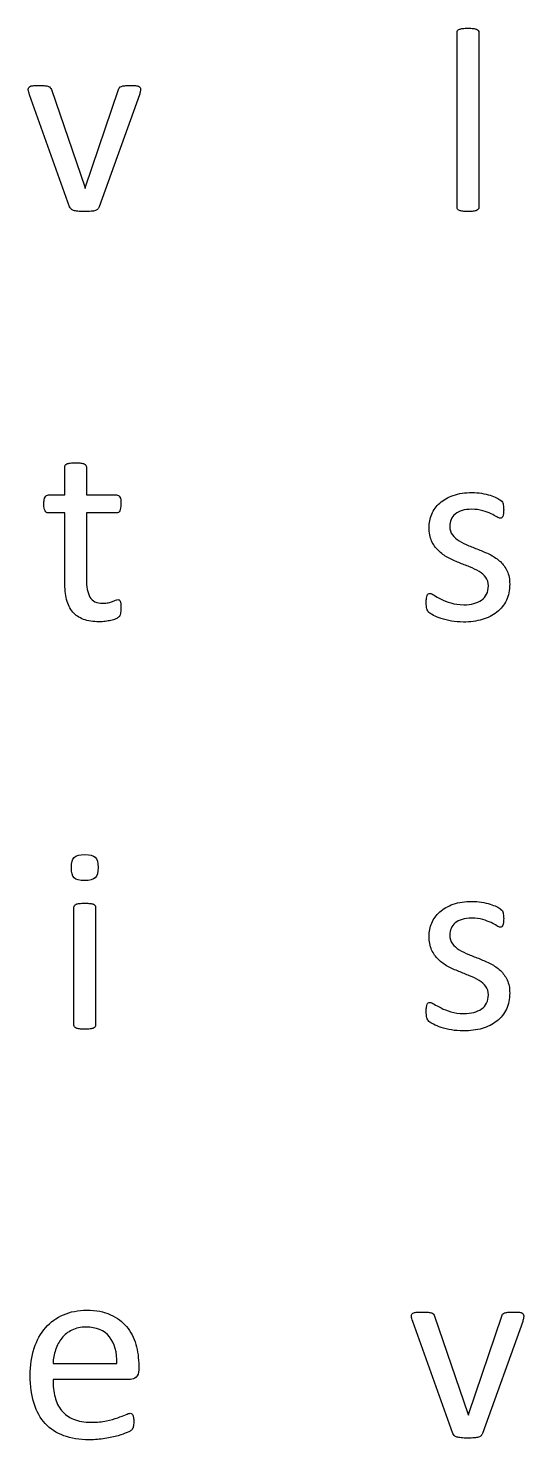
# Model space of a CAD drawing. Extents: x 0 to 612, y 0 to 328.
# Drawn here: x 386.9 to 406.4, y 96.5 to 152 of the extents above; entities that cross this region are included whole.
import ezdxf

# ---------------------------------------------------------------- set-up
doc = ezdxf.new("R2010")
doc.units = 0
doc.layers.add('Layer_1', color=7, linetype='CONTINUOUS')

msp = doc.modelspace()

# ---------------------------------------------------------------- linework, layer by layer
at = {"layer": 'Layer_1', "color": 7}
for p, q in [((403.785657, 144.994524), (403.785657, 151.883733)), ((404.636496, 151.883733), (404.636496, 144.994524)), ((387.820109, 149.630326), (389.129884, 145.804131)), ((389.16598, 145.804131), (390.460285, 149.630326)), ((391.326594, 149.645767), (391.32661, 149.645772)), ((388.536881, 145.0203), (386.958963, 149.429188)), ((391.285346, 149.429211), (389.702271, 145.020324)), ((389.129884, 145.804131), (389.150511, 145.742254)), ((389.150511, 145.742254), (389.16598, 145.804131)), ((388.343368, 133.674291), (388.343368, 134.7778)), ((389.194207, 134.7778), (389.194207, 133.674291)), ((387.698794, 133.674291), (388.343368, 133.674291)), ((389.194207, 133.674291), (390.385381, 133.674291)), ((388.343368, 132.967862), (387.693637, 132.967862)), ((388.343368, 130.255493), (388.343368, 132.967862)), ((390.38538, 132.967862), (389.194206, 132.967862)), ((389.194206, 132.967862), (389.194206, 130.379252)), ((405.852018, 130.162673), (405.852021, 130.162696)), ((390.555548, 129.239632), (390.555548, 129.239665)), ((389.655818, 119.012676), (389.655818, 119.012676)), ((388.707004, 112.804135), (388.707004, 117.44507)), ((389.557843, 117.44507), (389.557843, 112.804135)), ((405.852018, 114.067522), (405.852021, 114.067504)), ((403.615536, 96.734722), (402.037618, 101.143611)), ((402.898764, 101.344722), (404.208539, 97.518529)), ((404.244635, 97.518529), (405.53894, 101.344722)), ((406.364001, 101.143614), (404.780926, 96.734726)), ((406.405249, 101.360189), (406.405265, 101.360194)), ((387.882998, 99.483193), (390.399416, 99.483193)), ((391.255416, 99.385218), (391.255411, 99.23052)), ((390.925389, 98.859245), (387.882998, 98.859245)), ((404.208539, 97.518529), (404.229166, 97.45665)), ((404.229166, 97.45665), (404.244635, 97.518529))]:
    msp.add_line(p, q, dxfattribs=at)
for points in [[(403.785657, 151.883733), (403.785656, 151.911217), (403.791671, 151.935294), (403.803705, 151.955926)], [(403.803705, 151.955926), (403.815739, 151.976539), (403.838079, 151.993717), (403.870741, 152.007492)], [(403.870741, 152.007492), (403.903397, 152.021234), (403.947229, 152.03154), (404.002234, 152.038411)], [(404.002234, 152.038411), (404.057237, 152.045282), (404.125991, 152.048718), (404.208498, 152.048718)], [(404.208498, 152.048718), (404.29444, 152.048713), (404.364913, 152.045424), (404.419918, 152.038411)], [(404.419918, 152.038411), (404.47492, 152.03154), (404.517892, 152.021234), (404.548833, 152.007492)], [(404.548833, 152.007492), (404.579771, 151.99375), (404.602116, 151.976525), (404.615869, 151.955926)], [(404.615869, 151.955926), (404.62962, 151.935313), (404.636491, 151.911217), (404.636496, 151.883733)], [(386.907388, 149.645776), (386.907388, 149.67326), (386.914264, 149.697337), (386.928016, 149.717969)], [(386.909977, 149.607091), (386.908235, 149.622575), (386.907388, 149.635423), (386.907388, 149.645776)], [(386.925446, 149.537477), (386.916852, 149.568397), (386.911694, 149.591617), (386.909977, 149.607091)], [(386.958963, 149.429188), (386.945212, 149.470414), (386.934039, 149.506534), (386.925446, 149.537477)], [(386.928016, 149.717969), (386.941767, 149.738582), (386.964969, 149.754913), (386.997629, 149.766956)], [(386.997629, 149.766956), (387.030285, 149.779004), (387.073259, 149.786722), (387.126544, 149.790158)], [(387.126544, 149.790158), (387.179829, 149.793452), (387.246005, 149.795287), (387.325073, 149.795334)], [(387.325073, 149.795334), (387.424766, 149.79533), (387.504694, 149.792981), (387.564855, 149.787616)], [(387.564855, 149.787616), (387.625014, 149.78244), (387.671423, 149.77298), (387.704083, 149.759238)], [(387.704083, 149.759238), (387.736739, 149.745496), (387.760804, 149.728271), (387.776275, 149.707672)], [(387.776275, 149.707672), (387.791744, 149.687059), (387.806352, 149.661269), (387.820109, 149.630326)], [(390.460285, 149.630326), (390.467156, 149.661246), (390.47919, 149.68704), (390.496382, 149.707672)], [(390.496382, 149.707672), (390.513569, 149.728285), (390.538493, 149.745463), (390.571153, 149.759238)], [(390.571153, 149.759238), (390.603809, 149.77298), (390.648497, 149.78244), (390.705224, 149.787616)], [(390.705224, 149.787616), (390.761943, 149.792746), (390.836713, 149.795334), (390.929536, 149.795334)], [(390.929536, 149.795334), (391.0086, 149.79533), (391.073916, 149.793452), (391.125486, 149.790158)], [(391.125486, 149.790158), (391.177048, 149.786863), (391.217441, 149.77811), (391.246666, 149.764368)], [(391.246666, 149.764368), (391.275882, 149.750626), (391.296509, 149.734295), (391.308546, 149.715381)], [(391.303394, 149.496246), (391.298232, 149.475633), (391.292217, 149.453279), (391.285346, 149.429211)], [(391.316285, 149.55297), (391.312849, 149.535792), (391.308548, 149.516874), (391.303394, 149.496246)], [(391.308546, 149.715381), (391.320575, 149.696462), (391.326589, 149.67326), (391.326594, 149.645767)], [(391.324022, 149.601957), (391.32228, 149.586473), (391.319739, 149.570143), (391.316285, 149.55297)], [(391.32661, 149.645772), (391.326606, 149.632029), (391.325763, 149.617393), (391.324022, 149.601957)], [(388.593604, 144.932638), (388.569536, 144.956687), (388.550632, 144.985922), (388.536881, 145.0203)], [(388.694157, 144.875914), (388.651185, 144.889656), (388.617666, 144.908575), (388.593604, 144.932638)], [(388.861747, 144.844994), (388.79299, 144.851866), (388.737127, 144.862172), (388.694157, 144.875914)], [(389.119576, 144.834688), (389.016442, 144.834688), (388.930499, 144.837982), (388.861747, 144.844994)], [(389.377406, 144.842406), (389.308649, 144.837229), (389.222706, 144.834688), (389.119576, 144.834688)], [(389.547574, 144.870784), (389.502879, 144.857042), (389.446158, 144.847583), (389.377406, 144.842406)], [(389.648128, 144.927503), (389.625778, 144.903455), (389.592261, 144.884536), (389.547574, 144.870784)], [(389.702271, 145.020324), (389.688515, 144.982486), (389.670472, 144.951571), (389.648128, 144.927503)], [(403.803705, 144.92491), (403.791671, 144.943829), (403.785657, 144.967031), (403.785657, 144.994524)], [(403.870741, 144.875919), (403.83808, 144.889661), (403.815736, 144.905991), (403.803705, 144.92491)], [(404.002234, 144.844999), (403.947229, 144.85187), (403.903398, 144.862177), (403.870741, 144.875919)], [(404.208498, 144.834693), (404.125991, 144.834693), (404.057237, 144.837987), (404.002234, 144.844999)], [(404.419918, 144.844999), (404.364913, 144.838128), (404.29444, 144.834693), (404.208498, 144.834693)], [(404.548833, 144.875919), (404.51789, 144.862177), (404.47492, 144.85187), (404.419918, 144.844999)], [(404.615869, 144.92491), (404.602117, 144.905991), (404.579772, 144.889661), (404.548833, 144.875919)], [(404.636496, 144.994524), (404.636494, 144.96704), (404.62962, 144.943815), (404.615869, 144.92491)], [(388.343368, 134.7778), (388.343367, 134.801848), (388.349382, 134.824203), (388.361416, 134.84484)], [(388.361416, 134.84484), (388.373445, 134.865453), (388.39579, 134.883524), (388.428452, 134.898984)], [(388.428452, 134.898984), (388.461108, 134.914421), (388.50494, 134.925621), (388.559945, 134.932492)], [(388.559945, 134.932492), (388.614947, 134.939363), (388.683702, 134.942799), (388.766209, 134.942799)], [(388.766209, 134.942799), (388.852151, 134.942794), (388.922624, 134.939505), (388.977629, 134.932492)], [(388.977629, 134.932492), (389.032631, 134.925621), (389.075603, 134.914421), (389.106544, 134.898984)], [(389.106544, 134.898984), (389.137483, 134.883501), (389.159827, 134.865476), (389.17358, 134.84484)], [(389.17358, 134.84484), (389.187331, 134.824226), (389.194202, 134.801872), (389.194207, 134.7778)], [(387.523471, 133.318507), (387.523471, 133.38382), (387.527753, 133.438826), (387.536361, 133.48352)], [(387.536361, 133.48352), (387.544955, 133.528229), (387.556127, 133.565163), (387.569879, 133.594389)], [(387.569879, 133.594389), (387.58363, 133.623614), (387.601678, 133.644228), (387.624023, 133.656266)], [(387.624023, 133.656266), (387.646368, 133.668314), (387.671292, 133.674291), (387.698794, 133.674291)], [(390.385381, 133.674291), (390.412879, 133.674286), (390.436943, 133.668267), (390.457573, 133.656266)], [(390.457573, 133.656266), (390.478195, 133.644218), (390.496243, 133.623605), (390.511717, 133.594389)], [(390.511717, 133.594389), (390.527182, 133.565163), (390.538354, 133.528206), (390.545235, 133.48352)], [(390.545235, 133.48352), (390.552106, 133.438811), (390.555546, 133.38382), (390.555546, 133.318507)], [(403.103556, 133.357187), (403.244502, 133.482659), (403.420686, 133.583216), (403.632107, 133.65885)], [(403.632107, 133.65885), (403.843526, 133.734474), (404.090183, 133.772288), (404.372078, 133.772293)], [(404.372078, 133.772293), (404.495834, 133.772288), (404.619592, 133.761986), (404.743353, 133.741373)], [(404.743353, 133.741373), (404.867109, 133.72076), (404.978835, 133.69497), (405.078532, 133.664027)], [(405.078532, 133.664027), (405.178223, 133.63306), (405.263307, 133.599561), (405.333783, 133.563469)], [(405.333783, 133.563469), (405.404254, 133.527373), (405.457538, 133.495573), (405.493638, 133.468075)], [(405.493638, 133.468075), (405.529729, 133.44059), (405.553795, 133.416504), (405.56583, 133.395882)], [(405.56583, 133.395882), (405.577859, 133.375268), (405.586453, 133.352067), (405.591611, 133.326268)], [(387.569879, 133.050367), (387.53894, 133.105363), (387.523471, 133.194748), (387.523471, 133.318507)], [(387.693637, 132.967862), (387.642071, 132.967858), (387.600818, 132.995347), (387.569879, 133.050367)], [(390.509138, 133.050367), (390.478195, 132.995361), (390.436943, 132.967858), (390.38538, 132.967862)], [(390.555546, 133.318507), (390.555543, 133.194748), (390.540072, 133.105363), (390.509138, 133.050367)], [(402.680716, 132.395485), (402.680715, 132.577681), (402.715951, 132.752144), (402.786426, 132.918876)], [(402.786426, 132.918876), (402.856898, 133.085602), (402.962608, 133.231706), (403.103556, 133.357187)], [(403.709453, 132.924029), (403.638978, 132.863865), (403.585694, 132.792533), (403.549599, 132.710033)], [(403.980175, 133.063257), (403.870165, 133.030596), (403.779925, 132.984188), (403.709453, 132.924029)], [(404.361762, 133.112244), (404.217376, 133.112239), (404.09018, 133.095913), (403.980175, 133.063257)], [(404.792338, 133.055525), (404.666859, 133.093315), (404.523333, 133.112239), (404.361762, 133.112244)], [(405.119782, 132.934345), (405.02696, 132.977312), (404.917812, 133.017706), (404.792338, 133.055525)], [(405.346672, 132.813165), (405.288228, 132.850956), (405.212598, 132.891368), (405.119782, 132.934345)], [(405.480744, 132.756441), (405.4498, 132.756437), (405.40511, 132.77536), (405.346672, 132.813165)], [(405.581299, 132.833811), (405.569266, 132.806327), (405.554653, 132.786542), (405.537466, 132.774513)], [(405.60708, 132.939522), (405.601922, 132.896554), (405.593324, 132.861309), (405.581299, 132.833811)], [(405.591611, 133.326268), (405.596764, 133.300478), (405.601922, 133.268682), (405.60708, 133.230873)], [(405.60708, 133.230873), (405.612233, 133.193035), (405.614812, 133.146641), (405.614817, 133.091645)], [(405.614817, 133.091645), (405.614813, 133.033199), (405.612229, 132.982489), (405.60708, 132.939522)], [(402.781269, 131.864353), (402.714233, 132.012175), (402.680715, 132.189217), (402.680716, 132.395485)], [(403.549599, 132.710033), (403.513502, 132.62752), (403.495453, 132.53814), (403.495455, 132.441888)], [(403.495455, 132.441888), (403.495453, 132.307814), (403.529829, 132.195227), (403.598586, 132.104129)], [(405.537466, 132.774513), (405.520274, 132.762465), (405.501365, 132.756441), (405.480744, 132.756441)], [(403.046834, 131.482766), (402.936825, 131.589333), (402.848304, 131.716527), (402.781269, 131.864353)], [(403.598586, 132.104129), (403.66734, 132.013027), (403.756721, 131.933102), (403.866729, 131.864349)], [(403.866729, 131.864349), (403.976735, 131.795591), (404.102212, 131.733714), (404.243161, 131.678713)], [(403.420687, 131.212046), (403.281457, 131.285952), (403.15684, 131.376194), (403.046834, 131.482766)], [(403.848684, 131.013515), (403.702579, 131.071957), (403.559914, 131.138131), (403.420687, 131.212046)], [(404.243161, 131.678713), (404.384106, 131.623707), (404.52763, 131.566983), (404.673736, 131.508546)], [(404.673736, 131.508546), (404.819837, 131.4501), (404.964222, 131.384783), (405.10689, 131.312594)], [(405.10689, 131.312594), (405.249553, 131.240401), (405.37589, 131.152739), (405.4859, 131.049607)], [(404.274103, 130.845928), (404.136592, 130.899211), (403.994786, 130.955074), (403.848684, 131.013515)], [(404.645378, 130.662866), (404.535368, 130.731619), (404.41161, 130.792639), (404.274103, 130.845928)], [(404.910943, 130.425664), (404.843904, 130.515044), (404.755383, 130.594113), (404.645378, 130.662866)], [(405.4859, 131.049607), (405.595904, 130.946476), (405.684425, 130.822717), (405.751465, 130.678331)], [(405.751465, 130.678331), (405.818497, 130.533945), (405.852014, 130.36206), (405.852018, 130.162673)], [(388.418139, 129.556773), (388.368291, 129.754443), (388.343367, 129.987348), (388.343368, 130.255493)], [(389.194206, 130.379252), (389.194205, 130.059541), (389.241474, 129.818038), (389.336013, 129.654747)], [(405.011496, 130.095642), (405.011493, 130.226277), (404.977974, 130.33628), (404.910943, 130.425664)], [(404.941882, 129.76562), (404.98829, 129.858436), (405.011493, 129.968443), (405.011496, 130.095642)], [(405.852021, 130.162696), (405.852017, 129.925494), (405.808187, 129.714073), (405.720528, 129.528437)], [(388.65792, 129.066896), (388.547911, 129.195813), (388.467985, 129.359104), (388.418139, 129.556773)], [(389.336013, 129.654747), (389.430548, 129.491456), (389.599857, 129.409808), (389.843937, 129.409808)], [(390.055358, 129.43301), (390.117234, 129.448493), (390.172238, 129.464824), (390.220369, 129.481997)], [(390.220369, 129.481997), (390.268494, 129.499174), (390.309747, 129.515505), (390.344127, 129.530988)], [(390.344127, 129.530988), (390.378501, 129.546472), (390.409441, 129.55419), (390.436946, 129.55419)], [(390.436946, 129.55419), (390.454133, 129.55419), (390.470459, 129.549954), (390.485934, 129.541295)], [(390.485934, 129.541295), (390.501398, 129.532682), (390.513432, 129.516352), (390.52203, 129.492308)], [(390.52203, 129.492308), (390.530619, 129.468259), (390.538356, 129.435584), (390.545236, 129.39433)], [(402.567272, 129.445938), (402.567272, 129.511255), (402.570708, 129.566261), (402.577584, 129.610951)], [(402.577584, 129.610951), (402.584459, 129.65566), (402.593053, 129.691738), (402.603369, 129.719241)], [(402.603369, 129.719241), (402.61368, 129.746725), (402.628293, 129.766505), (402.647198, 129.778539)], [(402.647198, 129.778539), (402.666107, 129.790587), (402.687591, 129.796564), (402.711655, 129.796564)], [(402.711655, 129.796564), (402.749469, 129.796564), (402.805332, 129.773362), (402.879244, 129.726949)], [(402.879244, 129.726949), (402.953155, 129.680546), (403.044255, 129.629832), (403.152544, 129.574831)], [(403.152544, 129.574831), (403.260831, 129.519825), (403.388887, 129.46912), (403.53671, 129.422713)], [(404.439114, 129.399502), (404.555995, 129.430421), (404.657408, 129.475992), (404.743353, 129.536151)], [(404.743353, 129.536151), (404.829294, 129.59631), (404.89547, 129.6728), (404.941882, 129.76562)], [(405.720528, 129.528437), (405.632862, 129.342797), (405.508244, 129.186382), (405.346674, 129.059187)], [(389.080761, 128.778128), (388.908873, 128.841728), (388.767926, 128.937984), (388.65792, 129.066896)], [(389.843937, 129.409808), (389.923003, 129.409808), (389.993476, 129.417526), (390.055358, 129.43301)], [(390.53492, 129.002463), (390.521164, 128.944022), (390.500542, 128.90105), (390.473041, 128.873547)], [(390.555548, 129.239665), (390.555544, 129.139974), (390.548667, 129.060905), (390.53492, 129.002463)], [(390.545236, 129.39433), (390.552107, 129.353103), (390.555548, 129.301514), (390.555548, 129.239632)], [(402.593053, 129.193267), (402.575866, 129.255144), (402.567268, 129.339371), (402.567272, 129.445938)], [(402.675559, 129.048881), (402.637744, 129.083236), (402.610241, 129.131385), (402.593053, 129.193267)], [(402.856039, 128.932859), (402.773533, 128.975826), (402.713373, 129.014507), (402.675559, 129.048881)], [(403.1577, 128.8091), (403.039097, 128.848632), (402.938544, 128.889887), (402.856039, 128.932859)], [(403.53671, 129.422713), (403.684531, 129.37631), (403.854698, 129.353099), (404.047213, 129.353099)], [(404.047213, 129.353099), (404.191596, 129.353099), (404.322229, 129.368582), (404.439114, 129.399502)], [(405.346674, 129.059187), (405.185098, 128.931988), (404.992585, 128.835732), (404.769136, 128.770415)], [(389.699552, 128.682729), (389.458909, 128.682729), (389.252646, 128.714543), (389.080761, 128.778128)], [(389.936756, 128.698213), (389.857686, 128.687906), (389.778618, 128.682729), (389.699552, 128.682729)], [(390.161068, 128.736897), (390.090591, 128.721414), (390.015821, 128.708519), (389.936756, 128.698213)], [(390.349283, 128.7962), (390.294277, 128.772152), (390.231538, 128.752386), (390.161068, 128.736897)], [(390.473041, 128.873547), (390.445538, 128.846062), (390.404284, 128.820263), (390.349283, 128.7962)], [(403.559915, 128.711126), (403.410372, 128.736916), (403.2763, 128.769568), (403.1577, 128.8091)], [(404.031743, 128.672441), (403.86673, 128.672441), (403.709454, 128.685336), (403.559915, 128.711126)], [(404.769136, 128.770415), (404.545681, 128.705098), (404.299884, 128.672441), (404.031743, 128.672441)], [(388.717319, 119.409733), (388.792948, 119.481922), (388.932175, 119.518014), (389.135002, 119.518023)], [(389.135002, 119.518023), (389.334389, 119.518014), (389.471039, 119.482774), (389.544952, 119.412312)], [(388.603873, 119.002365), (388.603872, 119.201743), (388.641688, 119.337536), (388.717319, 119.409733)], [(388.71474, 118.602729), (388.640828, 118.673195), (388.603872, 118.806408), (388.603873, 119.002365)], [(389.655818, 119.012676), (389.655817, 118.813284), (389.618004, 118.677492), (389.542374, 118.605303)], [(389.544952, 119.412312), (389.618861, 119.341832), (389.655817, 119.208619), (389.655818, 119.012676)], [(389.124689, 118.497018), (388.9253, 118.497009), (388.78865, 118.532268), (388.71474, 118.602729)], [(389.542374, 118.605303), (389.466742, 118.533105), (389.327514, 118.497009), (389.124689, 118.497018)], [(388.707004, 117.44507), (388.707003, 117.469119), (388.713019, 117.491473), (388.725052, 117.512105)], [(388.725052, 117.512105), (388.737081, 117.532719), (388.759426, 117.549896), (388.792088, 117.563671)], [(388.792088, 117.563671), (388.824745, 117.577413), (388.868577, 117.58772), (388.923581, 117.594591)], [(388.923581, 117.594591), (388.978584, 117.601462), (389.047338, 117.604898), (389.129845, 117.604898)], [(389.129845, 117.604898), (389.215787, 117.604893), (389.286261, 117.601603), (389.341265, 117.594591)], [(389.341265, 117.594591), (389.396267, 117.58772), (389.439239, 117.577413), (389.47018, 117.563671)], [(389.47018, 117.563671), (389.501119, 117.549929), (389.523463, 117.532704), (389.537216, 117.512105)], [(389.537216, 117.512105), (389.550968, 117.491492), (389.557839, 117.469138), (389.557843, 117.44507)], [(402.786426, 116.823725), (402.856898, 116.990452), (402.962608, 117.136556), (403.103556, 117.262037)], [(403.103556, 117.262037), (403.244502, 117.387509), (403.420686, 117.488061), (403.632107, 117.563695)], [(403.632107, 117.563695), (403.843526, 117.639323), (404.090183, 117.677138), (404.372078, 117.677142)], [(404.372078, 117.677142), (404.495834, 117.677138), (404.619592, 117.666836), (404.743353, 117.646223)], [(404.743353, 117.646223), (404.867109, 117.625609), (404.978835, 117.59982), (405.078532, 117.568872)], [(405.078532, 117.568872), (405.178223, 117.537905), (405.263307, 117.504411), (405.333783, 117.468319)], [(405.333783, 117.468319), (405.404254, 117.432222), (405.457538, 117.400418), (405.493638, 117.37292)], [(405.493638, 117.37292), (405.529729, 117.345435), (405.553795, 117.321349), (405.56583, 117.300731)], [(405.56583, 117.300731), (405.577859, 117.280118), (405.586453, 117.256917), (405.591611, 117.231117)], [(402.680716, 116.30033), (402.680715, 116.482526), (402.715951, 116.65699), (402.786426, 116.823725)], [(403.709453, 116.828879), (403.638978, 116.768715), (403.585694, 116.697378), (403.549599, 116.614878)], [(403.980175, 116.968107), (403.870165, 116.935446), (403.779925, 116.889033), (403.709453, 116.828879)], [(404.361762, 117.017094), (404.217376, 117.017089), (404.09018, 117.000763), (403.980175, 116.968107)], [(404.792338, 116.96037), (404.666859, 116.998161), (404.523333, 117.017089), (404.361762, 117.017094)], [(405.119782, 116.83919), (405.02696, 116.882157), (404.917812, 116.922551), (404.792338, 116.96037)], [(405.346672, 116.71801), (405.288228, 116.755801), (405.212598, 116.796213), (405.119782, 116.83919)], [(405.480744, 116.661286), (405.4498, 116.661286), (405.40511, 116.680205), (405.346672, 116.71801)], [(405.581299, 116.738661), (405.569266, 116.711177), (405.554653, 116.691387), (405.537466, 116.679358)], [(405.60708, 116.844371), (405.601922, 116.801404), (405.593324, 116.766159), (405.581299, 116.738661)], [(405.591611, 117.231117), (405.596764, 117.205327), (405.601922, 117.173528), (405.60708, 117.135718)], [(405.60708, 117.135718), (405.612233, 117.09788), (405.614812, 117.051491), (405.614817, 116.99649)], [(405.614817, 116.99649), (405.614813, 116.938044), (405.612229, 116.887339), (405.60708, 116.844371)], [(402.781269, 115.769203), (402.714233, 115.91702), (402.680715, 116.094062), (402.680716, 116.30033)], [(403.549599, 116.614878), (403.513502, 116.532369), (403.495453, 116.442989), (403.495455, 116.346733)], [(403.495455, 116.346733), (403.495453, 116.212659), (403.529829, 116.100077), (403.598586, 116.008979)], [(405.537466, 116.679358), (405.520274, 116.66731), (405.501365, 116.661286), (405.480744, 116.661286)], [(403.046834, 115.387615), (402.936825, 115.494182), (402.848304, 115.621377), (402.781269, 115.769203)], [(403.598586, 116.008979), (403.66734, 115.917877), (403.756721, 115.837947), (403.866729, 115.769198)], [(403.866729, 115.769198), (403.976735, 115.700441), (404.102212, 115.638559), (404.243161, 115.583558)], [(404.243161, 115.583558), (404.384106, 115.528552), (404.52763, 115.471833), (404.673736, 115.413391)], [(403.420687, 115.116891), (403.281457, 115.190802), (403.15684, 115.281043), (403.046834, 115.387615)], [(403.848684, 114.918365), (403.702579, 114.976802), (403.559914, 115.042981), (403.420687, 115.116891)], [(404.673736, 115.413391), (404.819837, 115.35495), (404.964222, 115.289632), (405.10689, 115.217444)], [(405.10689, 115.217444), (405.249553, 115.145246), (405.37589, 115.057584), (405.4859, 114.954457)], [(404.274103, 114.750773), (404.136592, 114.804056), (403.994786, 114.859919), (403.848684, 114.918365)], [(404.645378, 114.567716), (404.535368, 114.636469), (404.41161, 114.697489), (404.274103, 114.750773)], [(404.910943, 114.330514), (404.843904, 114.41989), (404.755383, 114.498958), (404.645378, 114.567716)], [(405.4859, 114.954457), (405.595904, 114.851321), (405.684425, 114.727562), (405.751465, 114.58318)], [(405.751465, 114.58318), (405.818497, 114.438794), (405.852014, 114.26691), (405.852018, 114.067522)], [(405.011496, 114.000492), (405.011493, 114.131122), (404.977974, 114.241129), (404.910943, 114.330514)], [(404.941882, 113.67047), (404.98829, 113.763286), (405.011493, 113.873293), (405.011496, 114.000492)], [(405.852021, 114.067504), (405.852017, 113.830297), (405.808187, 113.618876), (405.720528, 113.43324)], [(402.567272, 113.350745), (402.567272, 113.416062), (402.570708, 113.471064), (402.577584, 113.515754)], [(402.577584, 113.515754), (402.584459, 113.560463), (402.593053, 113.59654), (402.603369, 113.624043)], [(402.603369, 113.624043), (402.61368, 113.651528), (402.628293, 113.671312), (402.647198, 113.683346)], [(402.647198, 113.683346), (402.666107, 113.695394), (402.687591, 113.701418), (402.711655, 113.701418)], [(402.711655, 113.701418), (402.749469, 113.701418), (402.805332, 113.678216), (402.879244, 113.631804)], [(402.879244, 113.631804), (402.953155, 113.585401), (403.044255, 113.534687), (403.152544, 113.479686)], [(403.152544, 113.479686), (403.260831, 113.42468), (403.388887, 113.37397), (403.53671, 113.327562)], [(404.439114, 113.304351), (404.555995, 113.335271), (404.657408, 113.380837), (404.743353, 113.441001)], [(404.743353, 113.441001), (404.829294, 113.50116), (404.89547, 113.57765), (404.941882, 113.67047)], [(405.720528, 113.43324), (405.632862, 113.247604), (405.508244, 113.091184), (405.346674, 112.96399)], [(388.725052, 112.73452), (388.713019, 112.753439), (388.707004, 112.776641), (388.707004, 112.804135)], [(389.557843, 112.804135), (389.557842, 112.77665), (389.550968, 112.75343), (389.537216, 112.73452)], [(402.593053, 113.098074), (402.575866, 113.159951), (402.567268, 113.244173), (402.567272, 113.350745)], [(402.675559, 112.953688), (402.637744, 112.988043), (402.610241, 113.036192), (402.593053, 113.098074)], [(402.856039, 112.837661), (402.773533, 112.880629), (402.713373, 112.919309), (402.675559, 112.953688)], [(403.1577, 112.713907), (403.039097, 112.753439), (402.938544, 112.794694), (402.856039, 112.837661)], [(403.53671, 113.327562), (403.684531, 113.281159), (403.854698, 113.257948), (404.047213, 113.257948)], [(404.047213, 113.257948), (404.191596, 113.257948), (404.322229, 113.273432), (404.439114, 113.304351)], [(405.346674, 112.96399), (405.185098, 112.836796), (404.992585, 112.74054), (404.769136, 112.675222)], [(388.792088, 112.685534), (388.759427, 112.699276), (388.737084, 112.715606), (388.725052, 112.73452)], [(388.923581, 112.654614), (388.868577, 112.661485), (388.824746, 112.671792), (388.792088, 112.685534)], [(389.129845, 112.644307), (389.047338, 112.644307), (388.978584, 112.647602), (388.923581, 112.654614)], [(389.341265, 112.654614), (389.286261, 112.647743), (389.215787, 112.644307), (389.129845, 112.644307)], [(389.47018, 112.685534), (389.439242, 112.671792), (389.396267, 112.661485), (389.341265, 112.654614)], [(389.537216, 112.73452), (389.523465, 112.715602), (389.50112, 112.699271), (389.47018, 112.685534)], [(403.559915, 112.615929), (403.410372, 112.641719), (403.2763, 112.674371), (403.1577, 112.713907)], [(404.031743, 112.577244), (403.86673, 112.577249), (403.709454, 112.590139), (403.559915, 112.615929)], [(404.769136, 112.675222), (404.545681, 112.609905), (404.299884, 112.577249), (404.031743, 112.577244)], [(387.586499, 100.893521), (387.780729, 101.11525), (388.015354, 101.285418), (388.290374, 101.404024)], [(388.290374, 101.404024), (388.56539, 101.522621), (388.873067, 101.581922), (389.213404, 101.581927)], [(389.213404, 101.581927), (389.577801, 101.581922), (389.888056, 101.52348), (390.14417, 101.406603)], [(390.14417, 101.406603), (390.400277, 101.289715), (390.610838, 101.132439), (390.775853, 100.934774)], [(401.986043, 101.360189), (401.986043, 101.387687), (401.992919, 101.41175), (402.00667, 101.432381)], [(401.988631, 101.321514), (401.98689, 101.336978), (401.986043, 101.349868), (401.986043, 101.360189)], [(402.004101, 101.251899), (401.995507, 101.282833), (401.990349, 101.306039), (401.988631, 101.321514)], [(402.037618, 101.143611), (402.023867, 101.184861), (402.012694, 101.220955), (402.004101, 101.251899)], [(402.00667, 101.432381), (402.020422, 101.453004), (402.043623, 101.469334), (402.076284, 101.481369)], [(402.076284, 101.481369), (402.10894, 101.493398), (402.151914, 101.50113), (402.205199, 101.504575)], [(402.205199, 101.504575), (402.258484, 101.508011), (402.32466, 101.509728), (402.403728, 101.509733)], [(402.403728, 101.509733), (402.503421, 101.509728), (402.583349, 101.507145), (402.64351, 101.501996)], [(402.64351, 101.501996), (402.703669, 101.496833), (402.750078, 101.487383), (402.782738, 101.473637)], [(402.782738, 101.473637), (402.815394, 101.45988), (402.839459, 101.442693), (402.85493, 101.422071)], [(402.85493, 101.422071), (402.870399, 101.401439), (402.885007, 101.375658), (402.898764, 101.344722)], [(405.53894, 101.344722), (405.545811, 101.375656), (405.557845, 101.40144), (405.575037, 101.422071)], [(405.575037, 101.422071), (405.592224, 101.442693), (405.617148, 101.45988), (405.649808, 101.473637)], [(405.649808, 101.473637), (405.682464, 101.487383), (405.727152, 101.496838), (405.783879, 101.501996)], [(405.783879, 101.501996), (405.840598, 101.507149), (405.915368, 101.509728), (406.008191, 101.509733)], [(406.008191, 101.509733), (406.087255, 101.509728), (406.152571, 101.507992), (406.204142, 101.504575)], [(406.204142, 101.504575), (406.255703, 101.50114), (406.296096, 101.492537), (406.325321, 101.47879)], [(406.325321, 101.47879), (406.354537, 101.465034), (406.375164, 101.448703), (406.387201, 101.429803)], [(406.382049, 101.21065), (406.376886, 101.190018), (406.370872, 101.167673), (406.364001, 101.143614)], [(406.394939, 101.267372), (406.391504, 101.250181), (406.387198, 101.231271), (406.382049, 101.21065)], [(406.387201, 101.429803), (406.39923, 101.410888), (406.405244, 101.387687), (406.405249, 101.360189)], [(406.402676, 101.31636), (406.400935, 101.300886), (406.398394, 101.284556), (406.394939, 101.267372)], [(406.405265, 101.360194), (406.40526, 101.346438), (406.404417, 101.33183), (406.402676, 101.31636)], [(387.140454, 100.083936), (387.243585, 100.401922), (387.392266, 100.671784), (387.586499, 100.893521)], [(388.625548, 100.798125), (388.46741, 100.719053), (388.335058, 100.614202), (388.22849, 100.483572)], [(389.177303, 100.916726), (388.967599, 100.916722), (388.783681, 100.87719), (388.625548, 100.798125)], [(390.102912, 100.535139), (389.894926, 100.789526), (389.58639, 100.916722), (389.177303, 100.916726)], [(390.775853, 100.934774), (390.940859, 100.7371), (391.062039, 100.505054), (391.139393, 100.238634)], [(386.985756, 99.008786), (386.985755, 99.40756), (387.037321, 99.765943), (387.140454, 100.083936)], [(387.980973, 100.027214), (387.92253, 99.853605), (387.889872, 99.672265), (387.882998, 99.483193)], [(388.22849, 100.483572), (388.121919, 100.352935), (388.039413, 100.200816), (387.980973, 100.027214)], [(390.399416, 99.483193), (390.409723, 99.930095), (390.310891, 100.280743), (390.102912, 100.535139)], [(391.139393, 100.238634), (391.216737, 99.972206), (391.255411, 99.687735), (391.255416, 99.385218)], [(387.135297, 97.905275), (387.035602, 98.221544), (386.985755, 98.589381), (386.985756, 99.008786)], [(391.154857, 98.944329), (391.087817, 98.887604), (391.011327, 98.859243), (390.925389, 98.859245)], [(391.255411, 99.23052), (391.255406, 99.096446), (391.221889, 99.001049), (391.154857, 98.944329)], [(387.882998, 98.859245), (387.882996, 98.601414), (387.908778, 98.369367), (387.960347, 98.163105)], [(387.578764, 97.116316), (387.382813, 97.326017), (387.23499, 97.589003), (387.135297, 97.905275)], [(387.960347, 98.163105), (388.011911, 97.95684), (388.097855, 97.779797), (388.218177, 97.631976)], [(388.218177, 97.631976), (388.338495, 97.484152), (388.494912, 97.370708), (388.687427, 97.291641)], [(388.687427, 97.291641), (388.879937, 97.212572), (389.115421, 97.173038), (389.39388, 97.173039)], [(389.981732, 97.227183), (390.153615, 97.26328), (390.302296, 97.303672), (390.427777, 97.348363)], [(390.427777, 97.348363), (390.553251, 97.393053), (390.656382, 97.433446), (390.737173, 97.469543)], [(390.737173, 97.469543), (390.817955, 97.505639), (390.878975, 97.523686), (390.920232, 97.523687)], [(390.920232, 97.523687), (390.94429, 97.523686), (390.965779, 97.517673), (390.98469, 97.505639)], [(390.98469, 97.505639), (391.003595, 97.493605), (391.018203, 97.475557), (391.028519, 97.451495)], [(391.028519, 97.451495), (391.038825, 97.427427), (391.046562, 97.393912), (391.051725, 97.350941)], [(391.051725, 97.350941), (391.056878, 97.307969), (391.059457, 97.255543), (391.059462, 97.193665)], [(388.303266, 96.641909), (388.016214, 96.748479), (387.774714, 96.906614), (387.578764, 97.116316)], [(389.39388, 97.173039), (389.613892, 97.173038), (389.809842, 97.191087), (389.981732, 97.227183)], [(390.801636, 96.768246), (390.708813, 96.725273), (390.588492, 96.683162), (390.440674, 96.641909)], [(390.969225, 96.861065), (390.950311, 96.842155), (390.89445, 96.811217), (390.801636, 96.768246)], [(391.015633, 96.920365), (391.003595, 96.899738), (390.988125, 96.879972), (390.969225, 96.861065)], [(391.041414, 96.98998), (391.036251, 96.964194), (391.027657, 96.940991), (391.015633, 96.920365)], [(391.054304, 97.077641), (391.050868, 97.04498), (391.046562, 97.015762), (391.041414, 96.98998)], [(391.059462, 97.193665), (391.059457, 97.148975), (391.057721, 97.110299), (391.054304, 97.077641)], [(403.672259, 96.647061), (403.648191, 96.671123), (403.629286, 96.700345), (403.615536, 96.734722)], [(404.780926, 96.734726), (404.767174, 96.696911), (404.749126, 96.665972), (404.726782, 96.641907)], [(389.306223, 96.482055), (388.924633, 96.482055), (388.590314, 96.53534), (388.303266, 96.641909)], [(389.927593, 96.531043), (389.733358, 96.498382), (389.526235, 96.482055), (389.306223, 96.482055)], [(390.440674, 96.641909), (390.292848, 96.600655), (390.121821, 96.563701), (389.927593, 96.531043)], [(403.772812, 96.590338), (403.72984, 96.60409), (403.69632, 96.622995), (403.672259, 96.647061)], [(403.940401, 96.5594), (403.871645, 96.566275), (403.815782, 96.576587), (403.772812, 96.590338)], [(404.198231, 96.549088), (404.095097, 96.549088), (404.009154, 96.552524), (403.940401, 96.5594)], [(404.456061, 96.556825), (404.387303, 96.551667), (404.30136, 96.549088), (404.198231, 96.549088)], [(404.626228, 96.585185), (404.581533, 96.571433), (404.524812, 96.561979), (404.456061, 96.556825)], [(404.726782, 96.641907), (404.704432, 96.617845), (404.670916, 96.598935), (404.626228, 96.585185)]]:
    msp.add_open_spline(points, degree=3, dxfattribs=at)

doc.saveas('drawing.dxf')
